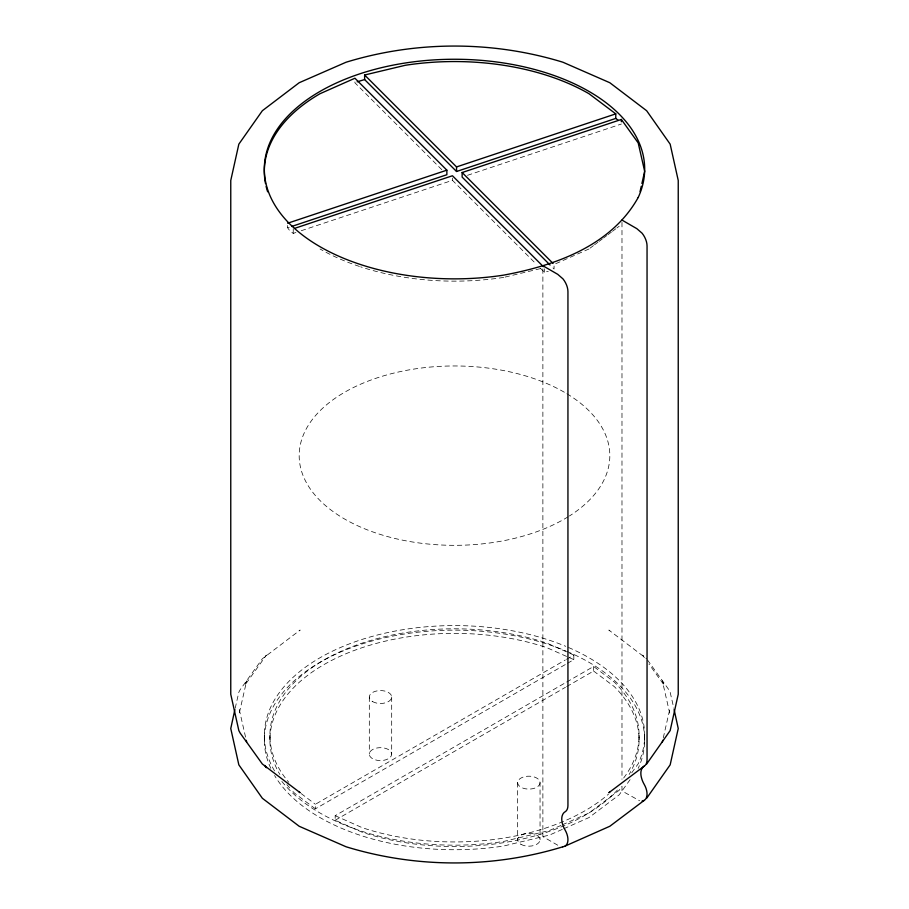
<?xml version="1.0" encoding="UTF-8"?>
<svg xmlns="http://www.w3.org/2000/svg" width="909" height="909" viewBox="0 0 909 909"><rect width="100%" height="100%" fill="white"/><g stroke="black" fill="none" stroke-linecap="round" stroke-linejoin="round"><path stroke-width="0.68" stroke-dasharray="4.54 3.41" d="M235.192 708.225L238.84 692.204L240.192 689.658L262.36 658.764L300.14 630.073L299.186 630.778M663.275 737.858L669.683 709.724L669.683 713.065L662.354 680.909L664.252 685.352L648.981 664.07M631.71 772.832L638.198 763.787A190.174 109.796 0 0 0 567.046 646.867M630.085 779.661L619.199 794.841L588.975 817.577L563.569 828.838M265.451 656.173L266.439 655.116L244.748 685.352L246.646 680.909L239.317 713.065L239.317 709.724L245.725 737.858M590.1 248.134L593.452 245.612M594.577 244.771L597.929 242.248M599.054 241.396L602.406 238.874M603.531 238.033L606.882 235.511M608.007 234.658L611.359 232.136M612.484 231.295L615.836 228.773M616.961 227.92L619.199 226.239M565.262 664.581L315.389 808.84L315.389 804.272L565.262 660.014M566.477 659.309L573.829 655.059L573.829 659.627L566.477 663.877M617.393 790.069A184.584 106.569 0 0 1 362.202 832.235L335.171 820.259L335.171 815.691L565.432 682.739M566.659 682.034L593.611 666.479L614.359 682.091A184.584 106.569 0 0 1 622.938 778.956M335.171 820.259L565.432 687.306M566.659 686.602L593.611 671.047L593.611 666.479M588.975 248.975L554.07 264.451L554.07 269.019L551.07 266.019M561.023 825.395L549.593 830.462L503.722 841.427A190.174 109.796 0 0 1 281.858 781.422M562.296 824.838L588.975 813.01L619.199 790.273L621.983 786.399L621.983 790.966L639.584 800.738M562.296 829.406L549.593 835.03L503.722 845.995A190.174 109.796 0 0 1 274.575 775.502M295.914 232.499L293.232 233.397L289.801 230.806L287.642 227.795L290.323 226.909M301.265 230.716L452.455 180.323L536.378 264.246M467.487 175.312L621.358 124.022M505.074 277.075L542.878 268.03L542.878 836.632L557.728 845.211M540.378 268.246L544.377 272.245L548.286 271.314M573.829 655.059L546.798 643.083A184.584 106.569 0 0 0 328.49 657.502A184.584 106.569 0 0 0 288.744 782.263M573.829 659.627L546.798 647.651A184.584 106.569 0 0 0 337.216 657.65A184.584 106.569 0 0 0 279.87 774.457M335.171 815.691L362.202 827.667A184.584 106.569 0 0 0 608.519 794.114M609.814 630.778L608.86 630.073L646.64 658.764M593.611 671.047L614.359 686.659A184.584 106.569 0 0 1 629.13 774.457M301.197 793.591L315.389 804.272M315.389 808.84L294.641 793.227A184.584 106.569 0 0 1 290.63 789.001M441.865 169.733L354.93 82.799L354.93 79.378M643.549 656.173L642.561 655.116L645.776 659.593M647.458 659.911L668.808 689.658L670.16 692.204L673.808 708.225M644.674 735.37L644.674 739.937M639.084 735.37L639.084 739.937M621.983 222.364L621.983 779.308M544.377 268.814L544.377 272.245M540.048 782.649A11.192 6.454 0 0 1 523.266 788.239A11.192 6.454 0 0 1 523.266 777.047A11.192 6.454 0 0 1 540.048 782.649L540.048 839.734M517.664 782.649L517.664 839.734M452.455 178.039L452.455 180.323M391.688 697.033L391.688 754.129A11.192 6.454 0 0 1 374.906 759.719A11.192 6.454 0 0 1 374.906 748.527A11.192 6.454 0 0 1 391.688 754.129M369.315 697.033L369.315 754.129M293.232 228.829L293.232 233.397M287.642 225.512L287.642 227.795M269.916 735.37L269.916 739.937M264.326 735.37L264.326 739.937M566.898 393.745A155.325 89.684 0 0 1 569.409 515.982M568.159 516.766A155.325 89.684 0 0 1 347.295 520.539A155.325 89.684 0 0 1 343.375 392.983A155.325 89.684 0 0 1 564.33 392.233M289.676 787.921A184.584 106.569 0 0 1 286.926 784.637M270.802 768.355A190.174 109.796 0 0 1 346.499 649.56A190.174 109.796 0 0 1 565.739 650.889M567.046 651.435A190.174 109.796 0 0 1 638.198 768.355M274.575 770.934A190.174 109.796 0 0 1 341.25 647.174A190.174 109.796 0 0 1 565.739 646.322M503.722 277.404A190.174 109.796 0 0 1 360.668 266.848M359.407 266.428A190.174 109.796 0 0 1 320.025 248.975M372.588 701.6A11.192 6.454 0 0 0 391.302 698.703A11.192 6.454 0 0 0 377.599 690.795A11.192 6.454 0 0 0 372.588 701.6M520.948 844.302A11.192 6.454 0 0 0 539.662 841.404A11.192 6.454 0 0 0 525.959 833.496A11.192 6.454 0 0 0 520.948 844.302"/><path stroke-width="1.36" d="M234.886 709.554L230.761 728.529L238.84 764.844L262.36 798.284L299.186 826.27L346.124 846.79C416.424 868.322 492.576 868.322 562.876 846.79M640.05 191.64L641.288 186.231M641.902 183.516L644.674 171.347L638.198 142.929L621.358 119.454L462.136 172.528L462.136 177.096L550.07 265.019M662.354 741.88L662.741 740.301M646.64 764.026L670.16 730.586L678.239 694.271L678.239 180.471L670.16 144.156L646.64 110.716L609.814 82.73L562.876 62.21C492.576 40.678 416.424 40.678 346.124 62.21L299.186 82.73L262.36 110.716L238.84 144.156L230.761 180.471L230.761 694.271L238.84 730.586L240.192 733.131L262.36 764.026L300.14 792.716L299.186 792.012M646.64 798.284L670.16 764.844L678.239 728.529L674.114 709.554M621.983 220.08L636.834 228.659L642.106 233.227A13.987 8.079 60 0 1 647.049 245.975L647.049 759.765A13.987 8.079 60 0 1 644.151 766.173L608.86 792.716L609.814 792.012M644.151 800.42L609.814 826.27L565.057 846.097M357.169 81.81L364.623 79.572L456.545 171.494L615.768 118.42L618.336 120.363M287.642 223.228L446.864 170.165L446.864 174.721L291.653 226.466M615.768 113.864L588.975 93.707A190.174 109.796 0 0 0 405.278 65.289L364.623 75.004L456.545 166.926L615.768 113.864L615.768 118.42M294.573 228.375L452.455 175.755L543.377 266.678M562.557 846.688L563.001 846.722A13.987 8.079 60 0 0 565.057 829.951A15.68 9.056 60 0 1 562.648 824.406L562.16 822.531A14.658 8.465 60 0 1 562.16 815.907L562.648 814.612A15.68 9.056 60 0 1 565.057 811.839A13.987 8.079 60 0 0 567.943 805.442L567.943 291.641A13.987 8.079 60 0 0 563.001 278.904L557.728 274.325L542.878 265.746M462.136 172.528L553.07 263.451M446.864 170.165L354.93 78.231L320.025 93.707A190.174 109.796 0 0 0 265.519 183.618M265.451 766.617L266.439 767.685L264.837 765.446M246.259 740.301L246.646 741.88M621.358 119.454L621.358 121.738M456.545 166.926L456.545 171.494M364.623 75.004L364.623 79.572M642.106 801.056A13.987 8.079 60 0 0 644.151 784.274A15.68 9.056 60 0 1 641.754 778.74L641.254 776.865A14.658 8.465 60 0 1 641.254 770.241L641.754 768.934A15.68 9.056 60 0 1 644.151 766.173M267.644 191.788A190.174 109.796 0 0 1 266.11 186.356M638.198 197.48C611.291 245.828 555.172 265.576 503.722 275.12A190.174 109.796 0 0 1 265.042 178.63A190.174 109.796 0 0 1 471.078 59.676A190.174 109.796 0 0 1 638.198 197.48"/></g></svg>
